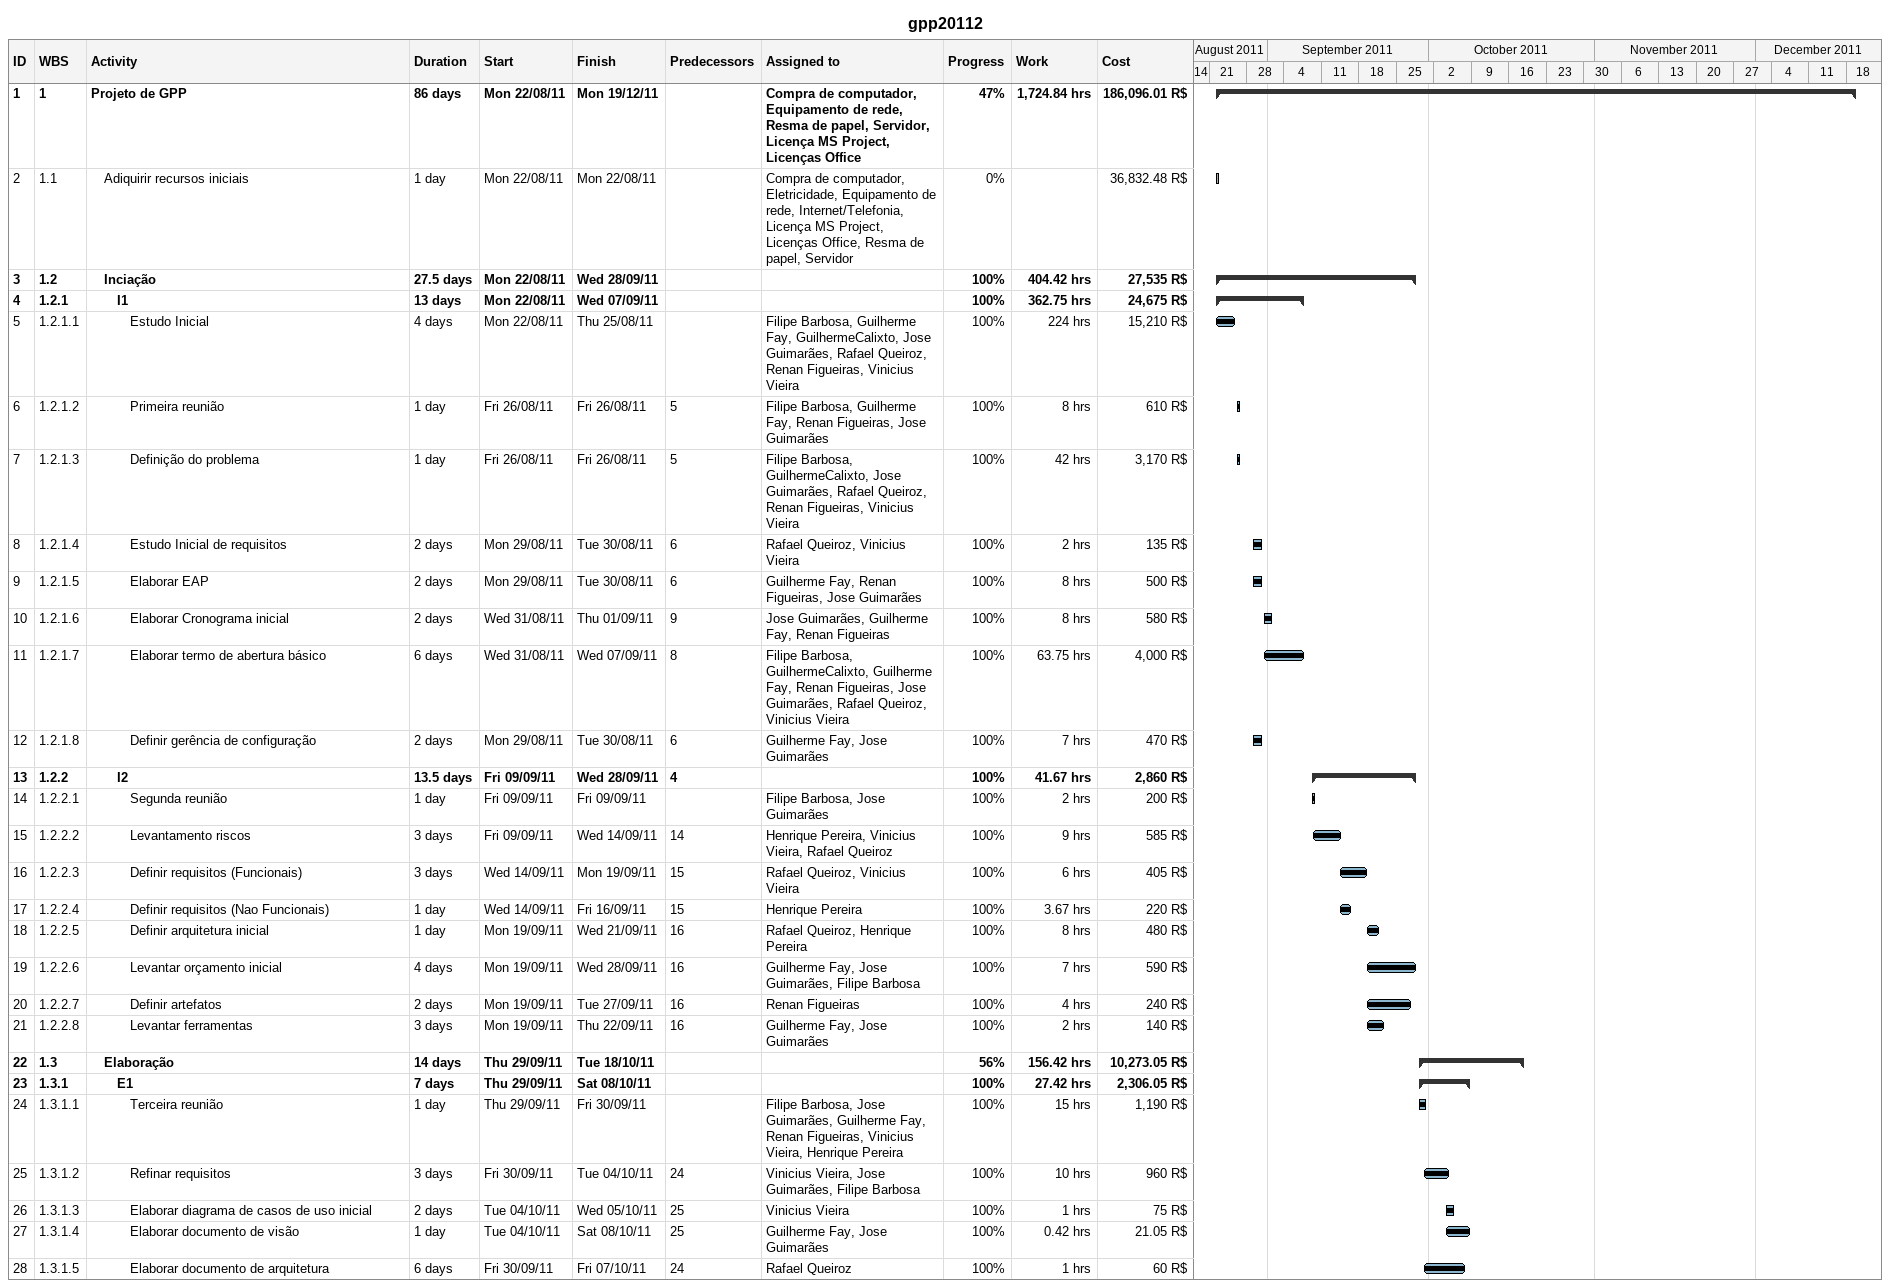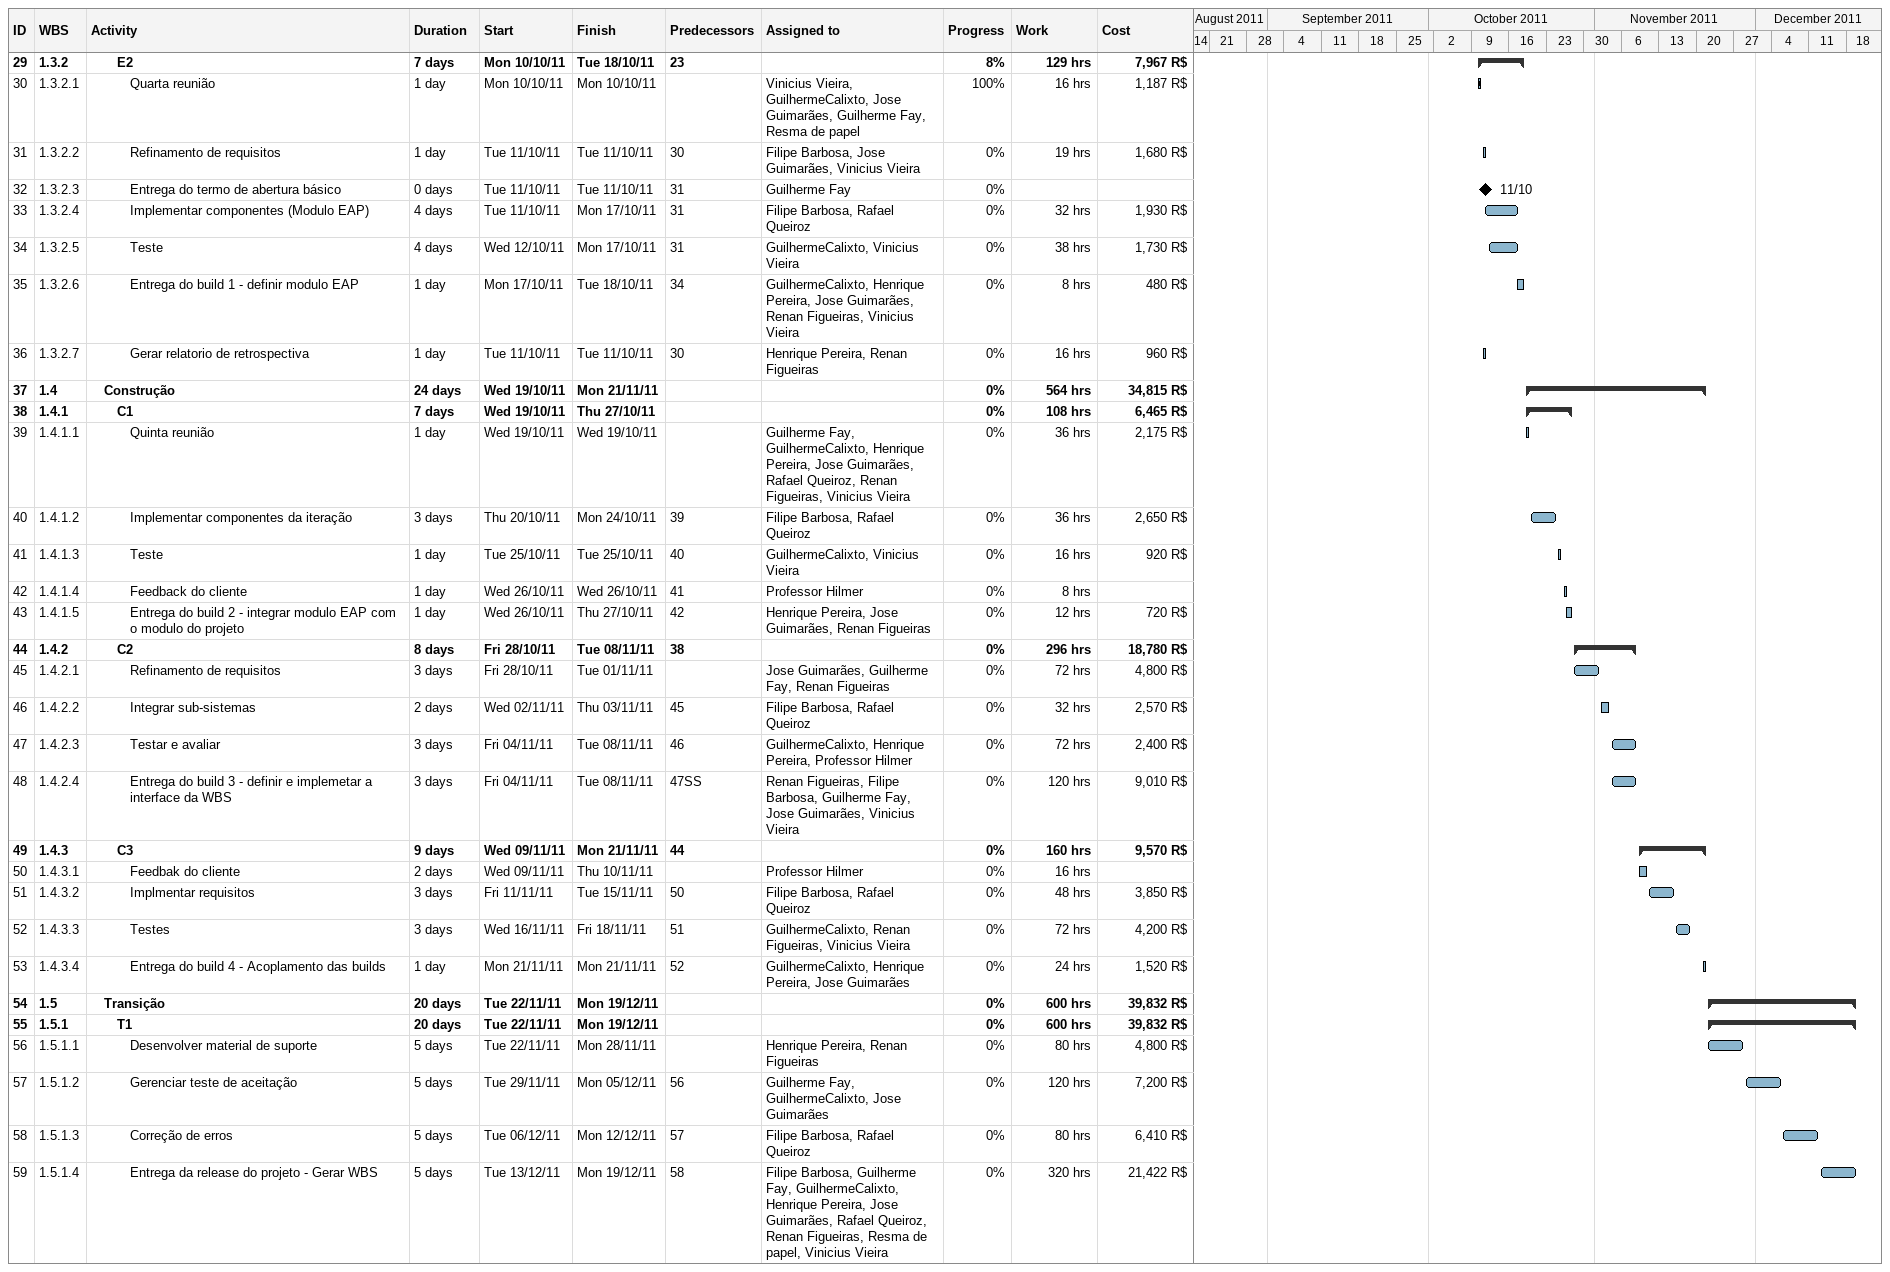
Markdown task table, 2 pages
gpp20112

| ID | WBS | Task | Duration | Start | Finish | Predecessors | Resources | % complete | Work (h) | Cost (R$) |
|---|---|---|---|---|---|---|---|---|---|---|
| 1 | 1 | **Projeto de GPP** | 86d | 2011-08-22 | 2011-12-19 |  | Compra de computador, Equipamento de rede, Resma de papel, Servidor, Licença MS Project, Licenças Office | 47 | 1724.84 | 186096.01 |
| 2 | 1.1 | Adiquirir recursos iniciais | 1d | 2011-08-22 | 2011-08-22 |  | Compra de computador, Eletricidade, Equipamento de rede, Internet/Telefonia, Licença MS Project, Licenças Office, Resma de papel, Servidor | 0 |  | 36832.48 |
| 3 | 1.2 | **Inciação** | 27.5d | 2011-08-22 | 2011-09-28 |  |  | 100 | 404.42 | 27535 |
| 4 | 1.2.1 | **I1** | 13d | 2011-08-22 | 2011-09-07 |  |  | 100 | 362.75 | 24675 |
| 5 | 1.2.1.1 | Estudo Inicial | 4d | 2011-08-22 | 2011-08-25 |  | Filipe Barbosa, Guilherme Fay, GuilhermeCalixto, Jose Guimarães, Rafael Queiroz, Renan Figueiras, Vinicius Vieira | 100 | 224 | 15210 |
| 6 | 1.2.1.2 | Primeira reunião | 1d | 2011-08-26 | 2011-08-26 | 5 | Filipe Barbosa, Guilherme Fay, Renan Figueiras, Jose Guimarães | 100 | 8 | 610 |
| 7 | 1.2.1.3 | Definição do problema | 1d | 2011-08-26 | 2011-08-26 | 5 | Filipe Barbosa, GuilhermeCalixto, Jose Guimarães, Rafael Queiroz, Renan Figueiras, Vinicius Vieira | 100 | 42 | 3170 |
| 8 | 1.2.1.4 | Estudo Inicial de requisitos | 2d | 2011-08-29 | 2011-08-30 | 6 | Rafael Queiroz, Vinicius Vieira | 100 | 2 | 135 |
| 9 | 1.2.1.5 | Elaborar EAP | 2d | 2011-08-29 | 2011-08-30 | 6 | Guilherme Fay, Renan Figueiras, Jose Guimarães | 100 | 8 | 500 |
| 10 | 1.2.1.6 | Elaborar Cronograma inicial | 2d | 2011-08-31 | 2011-09-01 | 9 | Jose Guimarães, Guilherme Fay, Renan Figueiras | 100 | 8 | 580 |
| 11 | 1.2.1.7 | Elaborar termo de abertura básico | 6d | 2011-08-31 | 2011-09-07 | 8 | Filipe Barbosa, GuilhermeCalixto, Guilherme Fay, Renan Figueiras, Jose Guimarães, Rafael Queiroz, Vinicius Vieira | 100 | 63.75 | 4000 |
| 12 | 1.2.1.8 | Definir gerência de configuração | 2d | 2011-08-29 | 2011-08-30 | 6 | Guilherme Fay, Jose Guimarães | 100 | 7 | 470 |
| 13 | 1.2.2 | **I2** | 13.5d | 2011-09-09 | 2011-09-28 | 4 |  | 100 | 41.67 | 2860 |
| 14 | 1.2.2.1 | Segunda reunião | 1d | 2011-09-09 | 2011-09-09 |  | Filipe Barbosa, Jose Guimarães | 100 | 2 | 200 |
| 15 | 1.2.2.2 | Levantamento riscos | 3d | 2011-09-09 | 2011-09-14 | 14 | Henrique Pereira, Vinicius Vieira, Rafael Queiroz | 100 | 9 | 585 |
| 16 | 1.2.2.3 | Definir requisitos (Funcionais) | 3d | 2011-09-14 | 2011-09-19 | 15 | Rafael Queiroz, Vinicius Vieira | 100 | 6 | 405 |
| 17 | 1.2.2.4 | Definir requisitos (Nao Funcionais) | 1d | 2011-09-14 | 2011-09-16 | 15 | Henrique Pereira | 100 | 3.67 | 220 |
| 18 | 1.2.2.5 | Definir arquitetura inicial | 1d | 2011-09-19 | 2011-09-21 | 16 | Rafael Queiroz, Henrique Pereira | 100 | 8 | 480 |
| 19 | 1.2.2.6 | Levantar orçamento inicial | 4d | 2011-09-19 | 2011-09-28 | 16 | Guilherme Fay, Jose Guimarães, Filipe Barbosa | 100 | 7 | 590 |
| 20 | 1.2.2.7 | Definir artefatos | 2d | 2011-09-19 | 2011-09-27 | 16 | Renan Figueiras | 100 | 4 | 240 |
| 21 | 1.2.2.8 | Levantar ferramentas | 3d | 2011-09-19 | 2011-09-22 | 16 | Guilherme Fay, Jose Guimarães | 100 | 2 | 140 |
| 22 | 1.3 | **Elaboração** | 14d | 2011-09-29 | 2011-10-18 |  |  | 56 | 156.42 | 10273.05 |
| 23 | 1.3.1 | **E1** | 7d | 2011-09-29 | 2011-10-08 |  |  | 100 | 27.42 | 2306.05 |
| 24 | 1.3.1.1 | Terceira reunião | 1d | 2011-09-29 | 2011-09-30 |  | Filipe Barbosa, Jose Guimarães, Guilherme Fay, Renan Figueiras, Vinicius Vieira, Henrique Pereira | 100 | 15 | 1190 |
| 25 | 1.3.1.2 | Refinar requisitos | 3d | 2011-09-30 | 2011-10-04 | 24 | Vinicius Vieira, Jose Guimarães, Filipe Barbosa | 100 | 10 | 960 |
| 26 | 1.3.1.3 | Elaborar diagrama de casos de uso inicial | 2d | 2011-10-04 | 2011-10-05 | 25 | Vinicius Vieira | 100 | 1 | 75 |
| 27 | 1.3.1.4 | Elaborar documento de visão | 1d | 2011-10-04 | 2011-10-08 | 25 | Guilherme Fay, Jose Guimarães | 100 | 0.42 | 21.05 |
| 28 | 1.3.1.5 | Elaborar documento de arquitetura | 6d | 2011-09-30 | 2011-10-07 | 24 | Rafael Queiroz | 100 | 1 | 60 |
| 29 | 1.3.2 | **E2** | 7d | 2011-10-10 | 2011-10-18 | 23 |  | 8 | 129 | 7967 |
| 30 | 1.3.2.1 | Quarta reunião | 1d | 2011-10-10 | 2011-10-10 |  | Vinicius Vieira, GuilhermeCalixto, Jose Guimarães, Guilherme Fay, Resma de papel | 100 | 16 | 1187 |
| 31 | 1.3.2.2 | Refinamento de requisitos | 1d | 2011-10-11 | 2011-10-11 | 30 | Filipe Barbosa, Jose Guimarães, Vinicius Vieira | 0 | 19 | 1680 |
| 32 | 1.3.2.3 | Entrega do termo de abertura básico | 0d | 2011-10-11 | 2011-10-11 | 31 | Guilherme Fay | 0 |  |  |
| 33 | 1.3.2.4 | Implementar componentes (Modulo EAP) | 4d | 2011-10-11 | 2011-10-17 | 31 | Filipe Barbosa, Rafael Queiroz | 0 | 32 | 1930 |
| 34 | 1.3.2.5 | Teste | 4d | 2011-10-12 | 2011-10-17 | 31 | GuilhermeCalixto, Vinicius Vieira | 0 | 38 | 1730 |
| 35 | 1.3.2.6 | Entrega do build 1 - definir modulo EAP | 1d | 2011-10-17 | 2011-10-18 | 34 | GuilhermeCalixto, Henrique Pereira, Jose Guimarães, Renan Figueiras, Vinicius Vieira | 0 | 8 | 480 |
| 36 | 1.3.2.7 | Gerar relatorio de retrospectiva | 1d | 2011-10-11 | 2011-10-11 | 30 | Henrique Pereira, Renan Figueiras | 0 | 16 | 960 |
| 37 | 1.4 | **Construção** | 24d | 2011-10-19 | 2011-11-21 |  |  | 0 | 564 | 34815 |
| 38 | 1.4.1 | **C1** | 7d | 2011-10-19 | 2011-10-27 |  |  | 0 | 108 | 6465 |
| 39 | 1.4.1.1 | Quinta reunião | 1d | 2011-10-19 | 2011-10-19 |  | Guilherme Fay, GuilhermeCalixto, Henrique Pereira, Jose Guimarães, Rafael Queiroz, Renan Figueiras, Vinicius Vieira | 0 | 36 | 2175 |
| 40 | 1.4.1.2 | Implementar componentes da iteração | 3d | 2011-10-20 | 2011-10-24 | 39 | Filipe Barbosa, Rafael Queiroz | 0 | 36 | 2650 |
| 41 | 1.4.1.3 | Teste | 1d | 2011-10-25 | 2011-10-25 | 40 | GuilhermeCalixto, Vinicius Vieira | 0 | 16 | 920 |
| 42 | 1.4.1.4 | Feedback do cliente | 1d | 2011-10-26 | 2011-10-26 | 41 | Professor Hilmer | 0 | 8 |  |
| 43 | 1.4.1.5 | Entrega do build 2 - integrar modulo EAP com o modulo do projeto | 1d | 2011-10-26 | 2011-10-27 | 42 | Henrique Pereira, Jose Guimarães, Renan Figueiras | 0 | 12 | 720 |
| 44 | 1.4.2 | **C2** | 8d | 2011-10-28 | 2011-11-08 | 38 |  | 0 | 296 | 18780 |
| 45 | 1.4.2.1 | Refinamento de requisitos | 3d | 2011-10-28 | 2011-11-01 |  | Jose Guimarães, Guilherme Fay, Renan Figueiras | 0 | 72 | 4800 |
| 46 | 1.4.2.2 | Integrar sub-sistemas | 2d | 2011-11-02 | 2011-11-03 | 45 | Filipe Barbosa, Rafael Queiroz | 0 | 32 | 2570 |
| 47 | 1.4.2.3 | Testar e avaliar | 3d | 2011-11-04 | 2011-11-08 | 46 | GuilhermeCalixto, Henrique Pereira, Professor Hilmer | 0 | 72 | 2400 |
| 48 | 1.4.2.4 | Entrega do build 3 - definir e implemetar a interface da WBS | 3d | 2011-11-04 | 2011-11-08 | 47SS | Renan Figueiras, Filipe Barbosa, Guilherme Fay, Jose Guimarães, Vinicius Vieira | 0 | 120 | 9010 |
| 49 | 1.4.3 | **C3** | 9d | 2011-11-09 | 2011-11-21 | 44 |  | 0 | 160 | 9570 |
| 50 | 1.4.3.1 | Feedbak do cliente | 2d | 2011-11-09 | 2011-11-10 |  | Professor Hilmer | 0 | 16 |  |
| 51 | 1.4.3.2 | Implmentar requisitos | 3d | 2011-11-11 | 2011-11-15 | 50 | Filipe Barbosa, Rafael Queiroz | 0 | 48 | 3850 |
| 52 | 1.4.3.3 | Testes | 3d | 2011-11-16 | 2011-11-18 | 51 | GuilhermeCalixto, Renan Figueiras, Vinicius Vieira | 0 | 72 | 4200 |
| 53 | 1.4.3.4 | Entrega do build 4 - Acoplamento das builds | 1d | 2011-11-21 | 2011-11-21 | 52 | GuilhermeCalixto, Henrique Pereira, Jose Guimarães | 0 | 24 | 1520 |
| 54 | 1.5 | **Transição** | 20d | 2011-11-22 | 2011-12-19 |  |  | 0 | 600 | 39832 |
| 55 | 1.5.1 | **T1** | 20d | 2011-11-22 | 2011-12-19 |  |  | 0 | 600 | 39832 |
| 56 | 1.5.1.1 | Desenvolver material de suporte | 5d | 2011-11-22 | 2011-11-28 |  | Henrique Pereira, Renan Figueiras | 0 | 80 | 4800 |
| 57 | 1.5.1.2 | Gerenciar teste de aceitação | 5d | 2011-11-29 | 2011-12-05 | 56 | Guilherme Fay, GuilhermeCalixto, Jose Guimarães | 0 | 120 | 7200 |
| 58 | 1.5.1.3 | Correção de erros | 5d | 2011-12-06 | 2011-12-12 | 57 | Filipe Barbosa, Rafael Queiroz | 0 | 80 | 6410 |
| 59 | 1.5.1.4 | Entrega da release do projeto - Gerar WBS | 5d | 2011-12-13 | 2011-12-19 | 58 | Filipe Barbosa, Guilherme Fay, GuilhermeCalixto, Henrique Pereira, Jose Guimarães, Rafael Queiroz, Renan Figueiras, Resma de papel, Vinicius Vieira | 0 | 320 | 21422 |
